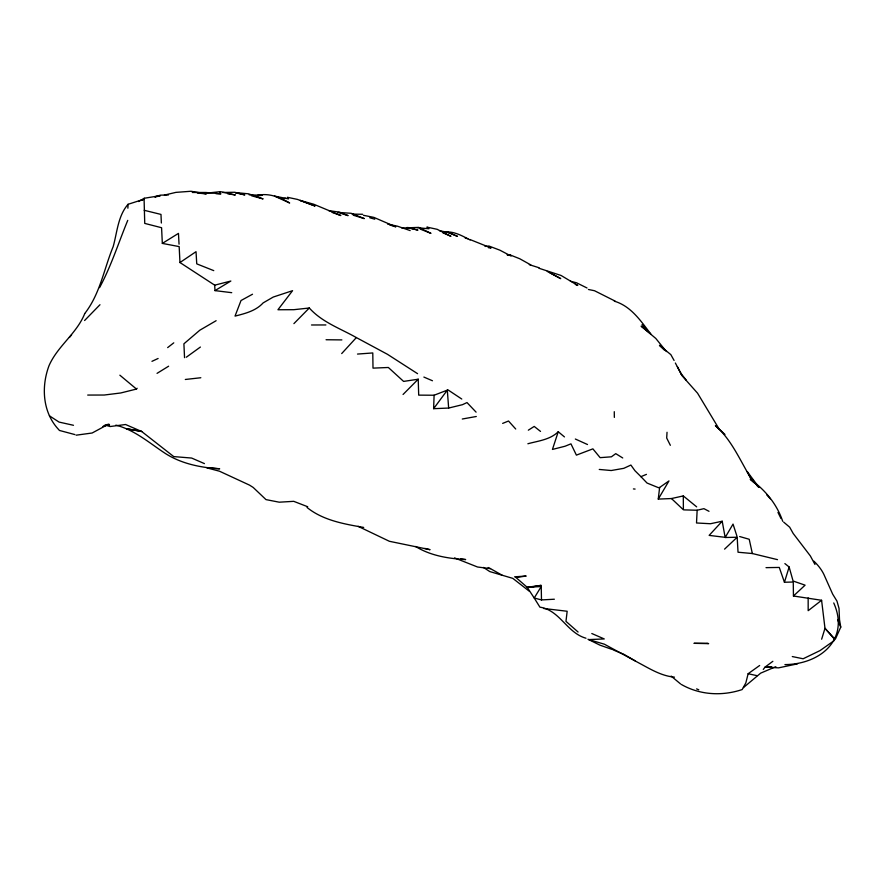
<?xml version="1.0" encoding="UTF-8"?>
<svg xmlns="http://www.w3.org/2000/svg" width="885" height="885" viewBox="0 0 885 885"><rect width="100%" height="100%" fill="white"/><g stroke="black" fill="none" stroke-linecap="round" stroke-linejoin="round"><path stroke-width="1.33" d="M433.617 408.682L434.104 395.23L447.312 390.141L448.651 408.051L433.617 408.682L447.312 390.141M127.871 208.207L128.071 204.291L144.089 199.169L144.299 198.251L160.362 195.651L155.129 197.067M709.007 511.309L703.929 508.665L697.148 510.236L696.517 522.98L710.456 523.732L722.204 521.232L725.158 537.494L737.172 537.239L738.035 552.229L752.35 553.534L777.506 559.652M667.036 432.278L666.693 438.02L670.354 445.31M658.263 499.096L659.624 487.48L668.971 480.92L658.263 499.096L671.472 498.543L683.297 495.921L696.661 506.851M759.662 665.487L748.135 673.728L745.845 682.888L742.161 689.559C722.038 696.307 699.692 695.057 681.162 684.348M784.94 664.602C820.638 664.27 849.865 639.158 833.747 602.962M85.026 313.168C100.193 293.488 103.976 268.985 113.191 246.583C117.174 232.346 117.959 215.807 128.071 204.291M821.645 639.213L824.986 628.328L821.59 600.284L793.447 596.003L793.259 582.02L784.442 582.253L789.132 566.997L784.873 563.579M564.453 436.913L558.247 431.736L552.439 449.436L565.072 446.228L570.947 443.85L576.4 455.133L592.884 448.861L600.13 457.656L611.402 456.815L615.761 453.651L622.73 457.976M127.739 220.376C118.468 242.844 111.178 266.153 99.562 287.625M835.551 638.749L840.75 627.133L839.5 619.611L839.024 608.404L836.978 601.125L832.674 594.134L824.743 576.356A95.801 47.215 7.9 0 0 813.912 561.178M219.956 192.532L220.409 191.636L235.333 194.977L227.644 193.76M84.772 313.533C76.741 333.59 57.68 345.947 49.073 365.549C41.031 386.834 42.568 412.598 58.83 429.745M725.158 537.494L733.034 524.097L736.895 536.022M514.539 576.832L526.166 576.035L515.966 577.507L527.161 587.275L541.233 586.534L534.219 598.017L539.916 607.165C559.807 610.086 566.931 632.897 585.992 638.229M763.279 669.458L765.06 667.113L772.859 661.305M69.428 337.473L71.574 334.917M87.703 395.064L104.209 395.031L120.747 392.973L136.467 389.057L137.153 388.272M341.698 353.569L356.356 337.583L387.486 354.321L417.565 373.669M722.204 521.232L709.128 535.392L723.698 537.151M99.972 304.728L84.606 320.503M293.909 323.622L309.285 308.002C322.085 322.251 340.072 328.357 356.356 337.583M403.062 394.478L418.218 379.211L418.694 395.13L434.104 395.23M775.835 666.682L760.669 673.142L743.466 687.59M724.572 549.131L737.172 537.239M793.447 596.003L805.096 585.162L793.082 581.014L789.132 566.997M558.247 431.736C550.193 439.734 538.301 440.907 527.88 443.75M167.652 347.606L173.77 342.838M821.59 600.284L808.171 610.694L808.16 597.884M186.304 357.23L200.397 347.042M214.701 285.169L214.978 290.612L230.852 281.032L214.701 285.169L179.965 262.535L196.027 251.683L196.747 263.863L213.761 270.633M252.513 294.229L241.019 300.524L235.023 316.111C245.145 313.511 255.798 310.956 263.133 302.902L273.266 297.039L292.57 290.678L277.934 309.75L293.831 309.695L309.285 308.002M528.334 430.187L534.208 426.437L540.525 431.415M141.689 200.452L144.089 199.169L144.742 223.407L161.579 227.722L162.331 243.408L178.46 233.386L179.047 244.194M157.043 373.359L168.626 366.202M138.657 201.537L144.299 198.251M107.992 424.457L92.14 433.008L76.121 435.188M216.128 320.702L199.822 330.205L183.903 343.811L184.545 357.662M151.954 361.334L158.105 358.48M599.256 469.448L611.225 470.521L623.792 468.331L630.883 465.056L634.932 470.698L640.928 476.65L646.448 474.371M502.658 423.395L508.51 421.017L515.723 429.015M102.914 426.459L109.209 424.313L106.587 424.667M154.908 196.769L160.428 195.143L168.416 194.965M448.651 408.051L462.446 404.688L467.003 402.575L476.086 412.144M164.389 195.098L175.905 192.377L191.038 191.26L206.338 193.881L197.355 193.052M797.573 663.85L778.523 667.865L765.06 667.113L771.797 666.836M462.28 419.014L476.296 416.492M283.089 198.682L285.689 198.229M528.433 587.518L541.189 585.35L527.161 587.275L534.219 598.017L541.487 599.93L554.364 599.222M257.458 195.331C268.863 192.786 280.003 197.222 289.66 202.997L274.494 196.094L288.499 198.893L287.404 197.289L297.426 199.402L315.038 206.028L300.07 200.386L313.733 204.236L340.847 215.542L332.163 212.433M659.624 487.48L658.418 487.668L647.024 483.033L640.928 476.65M418.218 379.211L403.604 381.413L388.349 367.485L373.005 368.127L372.784 352.949L357.507 354.066M443.097 232.324C452.755 230.41 461.893 235.642 470.112 239.968M258.143 195.85L262.159 195.286L249.139 194.822M507.382 255.179L509.959 254.869L519.727 258.741L530.757 264.88M185.319 379.477L200.829 377.74M220.409 191.636L205.608 193.273L208.163 193.361M401.856 228.031L418.705 227.39L430.962 233.363L420.242 229.093M104.231 425.552L109.585 425.11L106.941 424.568M485.013 246.406L487.69 246.262M222.622 192.487L234.614 192.266L244.802 194.921L235.554 192.764M766.023 567.65L779.276 567.44L784.442 582.253M311.498 324.983L325.89 324.95M192.31 192.465L205.928 192.487L220.973 193.804L215.851 193.627M326.067 339.74L341.864 339.906M352.164 214.115L362.618 214.281M363.481 215.309L373.89 217.389L395.761 226.837L389.842 225M684.227 509.893L697.148 510.236M488.332 247.7L490.865 247.9L488.465 246.008M633.406 488.929L635.087 489.073M507.216 254.637L509.959 254.869M416.669 227.666L428.937 228.75L426.891 227.091L437.212 229.326L450.93 236.306L442.71 232.722M235.532 192.576L248.541 193.826L263.111 198.915L251.65 195.817M209.468 467.745L219.679 468.796C200.563 467.689 180.573 463.585 164.422 452.854C148.89 442.577 134.321 429.867 115.858 425.132M502.105 575.206L490.5 568.657L477.546 567.008L454.536 557.893M214.978 290.612L231.726 292.681M543.644 608.482L567.163 611.258L565.969 621.358L578.093 632.034M328.634 210.597L339.342 212.146L348.115 215.63L338.103 212.422L351.102 213.285L364.266 218.595L353.237 215.21M460.72 558.822L465.665 559.563C448.374 558.59 430.53 555.747 415.585 546.465M570.427 281.231L576.511 282.769L587.02 287.99M363.68 527.427C344.011 524.02 322.925 520.325 307.029 507.47M162.331 243.408L179.168 246.594L179.965 262.535M439.491 230.697L448.795 232.589L457.468 236.361L446.615 231.804L448.795 232.589M588.425 289.483L594.521 290.734L615.119 301.099M792.296 656.559L803.115 658.772L820.052 650.586L834.455 640.408L834.19 638.848L824.986 628.328L835.031 639.269M387.597 224.071L397.564 226.217L410.164 230.587M674.458 677.147C661.46 675.985 650.497 669.16 639.291 663.175L604.333 644.18L588.724 639.589L604.256 638.937L591.799 633.516M748.135 673.728L757.04 675.675M73.477 425.287L59.052 422.079L49.416 415.817M465.211 238.109L467.811 238.74M144.189 210.287L160.982 214.424L161.358 223.009M424.833 548.412L430.055 549.696L389.378 541.288L358.115 526.332M539.02 268.266L561.057 275.467L577.761 285.446L575.361 284.45M206.88 467.877L219.447 471.196L249.526 485.124L253.187 487.447L265.987 499.605L279.229 502.193L293.731 501.33L307.703 506.74M369.764 217.754L374.786 219.181M739.661 536.531L749.219 539.275L752.35 553.534M59.328 430.42L74.904 434.579M105.094 425.065L110.116 426.537L125.57 424.512L141.666 431.482L173.748 456.594L191.636 458.054L204.435 463.607M529.285 264.67L539.087 267.757M611.845 649.347L599.875 645.121L587.95 639.236M469.957 239.514L490.865 247.9M614.345 301.177C631.06 306.133 640.851 321.045 650.796 333.988L641.127 326.123L655.785 338.435L666.416 351.577M489.383 246.207L499.837 250.156L511.076 256.053M613.028 649.844L623.682 654.236L635.286 660.918M696.595 688.895L698.785 689.802M423.871 377.065L432.455 380.76M575.339 439.026L587.507 444.524M488.144 567.506L490.5 568.657M547.207 271.396L560.747 278.642L549.972 272.79M529.418 591.313L512.813 578.37L489.792 571.577L483.431 567.418M447.843 389.798L461.771 399.035M671.162 676.096L680.344 683.762M119.862 375.185L136.467 389.057M783.701 522.139L789.686 527.206L793.17 533.445L810.328 555.902L814.974 564.453M724.948 434.447L715.379 425.641C730.8 439.037 739.252 458.541 749.462 475.865M753.909 482.69L750.237 479.261C765.016 489.659 776.886 504.063 782.705 521.287M756.664 485.268L758.5 486.982M671.472 498.543L683.386 509.782L683.297 495.921M664.159 349.929L659.458 345.305L670.841 354.631L674.082 360.449M642.067 324.574L647.012 330.238M682.103 375.804L697.568 393.205L719.383 429.457M766.83 494.992L770.381 498.797M758.556 486.872L749.982 477.258L759.053 487.491L747.25 471.594L749.551 476.23M675.355 363.005L680.609 372.972L686.362 380.307M680.609 372.972L681.605 374.864M677.335 366.589L681.505 374.654M777.97 512.448L781.001 518.522M837.597 619.577L840.75 627.133M541.233 586.534L541.487 599.93M614.278 411.68L614.345 417.41M707.115 643.362L693.951 643.329L708.642 643.605L707.115 643.362M408.228 227.567L406.823 227.556L417.952 230.111L408.228 227.567M141.666 431.482L126.345 428.672L141.666 431.482"/></g></svg>
